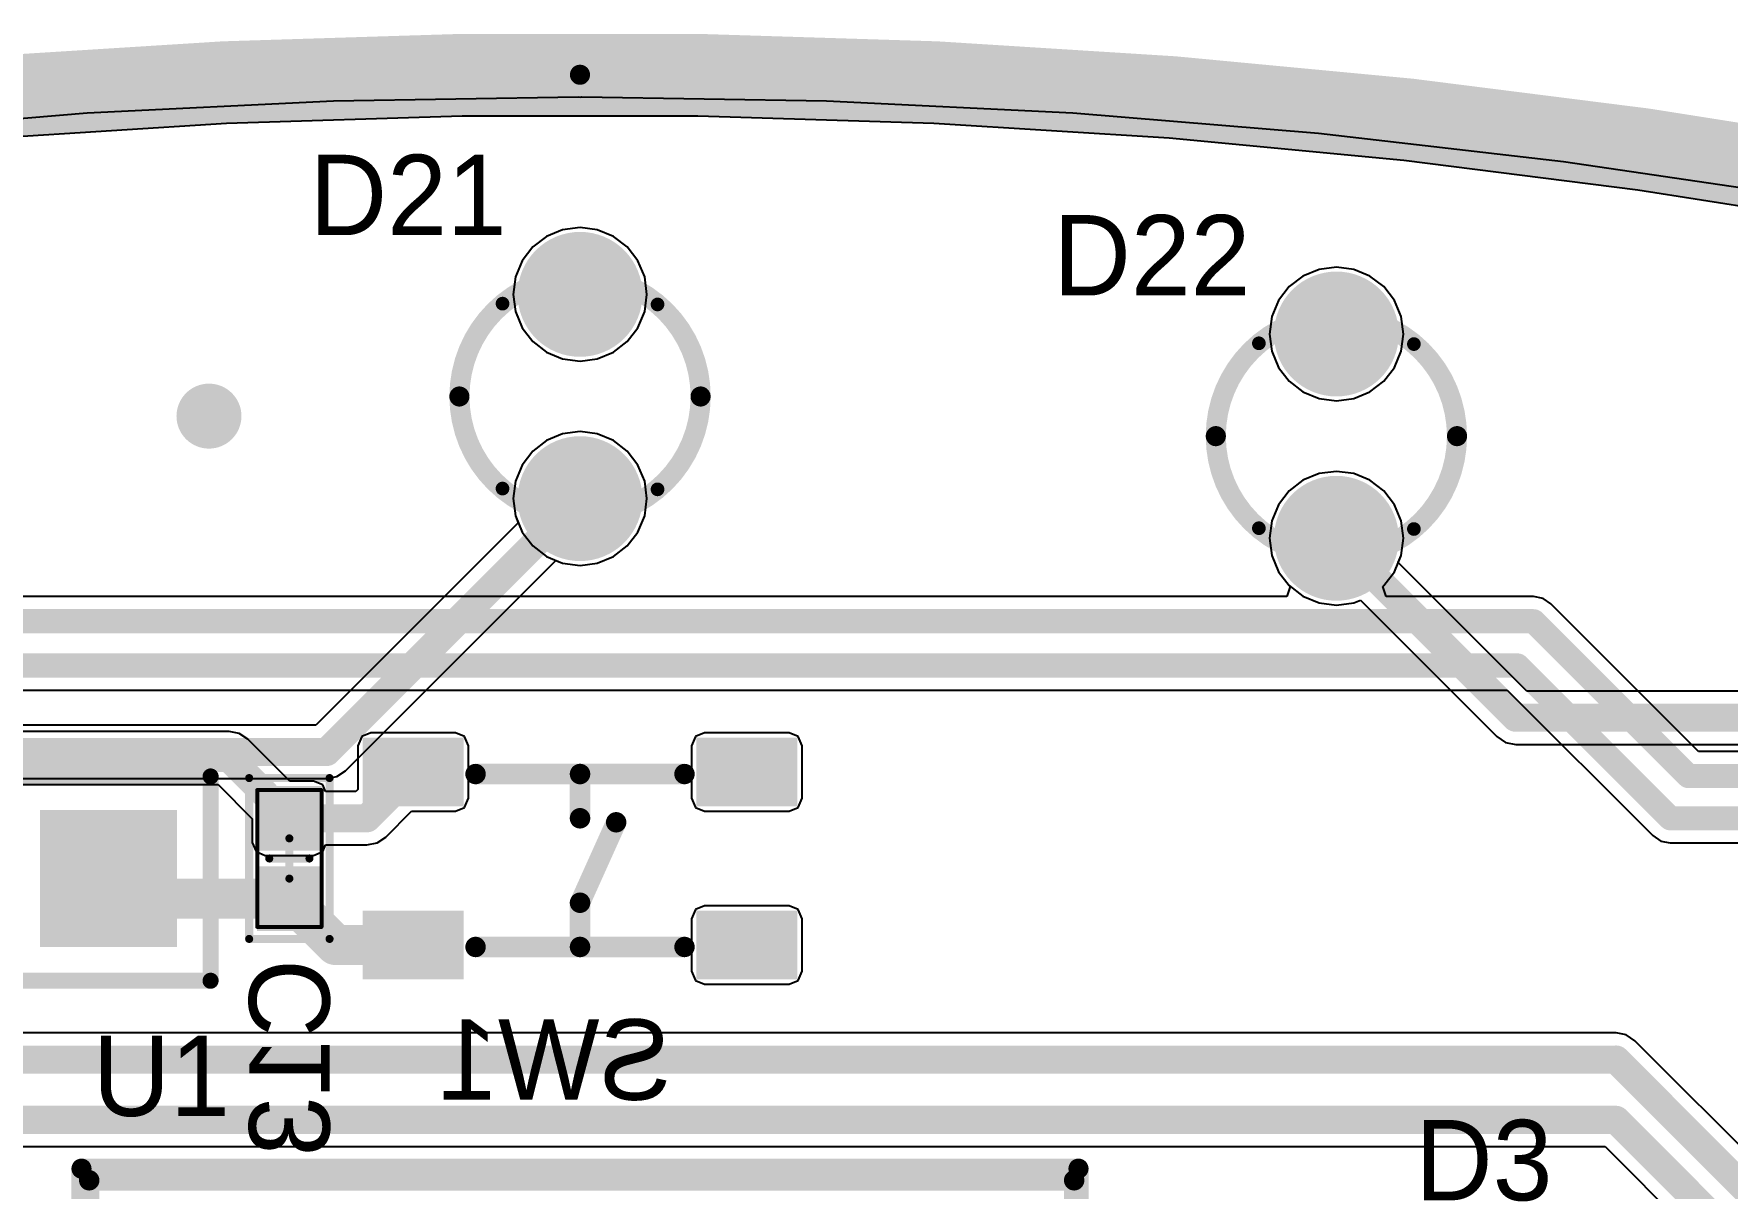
# Model space of a CAD drawing. Header units: millimetres. Extents: x 118 to 288, y 159 to 220.
# Drawn here: x 196.32 to 217.38, y 205.43 to 219.78 of the extents above; entities that cross this region are included whole.
import ezdxf

# ---------------------------------------------------------------- set-up
doc = ezdxf.new("R2010")
doc.units = ezdxf.units.MM
for name, color, linetype in [('BottomLayer', 5, 'Continuous'), ('BottomOverlay', 54, 'Continuous'), ('BottomPaste', 16, 'Continuous'), ('BottomSolder', 6, 'Continuous'), ('InternalPlane1', 76, 'Continuous'), ('InternalPlane2', 16, 'Continuous'), ('KeepOutLayer', 6, 'Continuous'), ('Mechanical1', 6, 'Continuous'), ('Mechanical13', 56, 'Continuous'), ('Mechanical15', 56, 'Continuous'), ('MultiLayer', 9, 'Continuous'), ('PadHoleLayer', 156, 'Continuous'), ('TopLayer', 1, 'Continuous'), ('TopOverlay', 2, 'Continuous'), ('TopSolder', 216, 'Continuous'), ('ViaHoleLayer', 16, 'Continuous')]:
    doc.layers.add(name, color=color, linetype=linetype)

# ---------------------------------------------------------------- blocks, each defined once
blk = doc.blocks.new('0402__B_27')
at = {"layer": 'BottomLayer'}
for points in [[(0.3, 0.8), (-0.3, 0.8), (0.3, 0.2), (-0.3, 0.2)], [(0.3, -0.2), (-0.3, -0.2), (0.3, -0.8), (-0.3, -0.8)]]:
    blk.add_solid(points, dxfattribs=at)
at = {"layer": 'BottomOverlay', "const_width": 0.1}
for points in [[(-0.5, -1), (-0.5, 1)], [(-0.5, 1), (0.5, 1)], [(0.5, -1), (0.5, 1)], [(-0.5, -1), (0.5, -1)]]:
    blk.add_lwpolyline(points, dxfattribs=at)
at = {"layer": 'BottomOverlay', "const_width": 0.05}
for points in [[(-0.525, 1, 1), (-0.475, 1, 1)], [(-0.525, 1, 1), (-0.475, 1, 1)], [(0.475, 1, 1), (0.525, 1, 1)], [(0.475, 1, 1), (0.525, 1, 1)], [(-0.525, -1, 1), (-0.475, -1, 1)], [(-0.525, -1, 1), (-0.475, -1, 1)], [(0.475, -1, 1), (0.525, -1, 1)], [(0.475, -1, 1), (0.525, -1, 1)]]:
    blk.add_lwpolyline(points, format="xyb", close=True, dxfattribs=at)
at = {"layer": 'BottomPaste'}
for points in [[(0.3, 0.8), (-0.3, 0.8), (0.3, 0.2), (-0.3, 0.2)], [(0.3, -0.2), (-0.3, -0.2), (0.3, -0.8), (-0.3, -0.8)]]:
    blk.add_solid(points, dxfattribs=at)
at = {"layer": 'BottomSolder'}
for points in [[(0.402, 0.902), (-0.402, 0.902), (0.402, 0.098), (-0.402, 0.098)], [(0.402, -0.098), (-0.402, -0.098), (0.402, -0.902), (-0.402, -0.902)]]:
    blk.add_solid(points, dxfattribs=at)
at = {"layer": 'Mechanical15'}
for points, const_width in [([(-0.4, 0.85), (0.4, 0.85)], 0.05), ([(-0.4, -0.85), (-0.4, 0.85)], 0.05), ([(0.4, -0.85), (0.4, 0.85)], 0.05), ([(0, -0.25), (0, 0.25)], 0.1), ([(-0.25, 0), (0.25, 0)], 0.1), ([(-0.4, -0.85), (0.4, -0.85)], 0.05)]:
    blk.add_lwpolyline(points, dxfattribs=dict(at, const_width=const_width))
for points, const_width in [([(-0.412, 0.85, 1), (-0.387, 0.85, 1)], 0.025), ([(-0.412, 0.85, 1), (-0.387, 0.85, 1)], 0.025), ([(0.387, 0.85, 1), (0.412, 0.85, 1)], 0.025), ([(0.387, 0.85, 1), (0.412, 0.85, 1)], 0.025), ([(-0.025, 0.25, 1), (0.025, 0.25, 1)], 0.05), ([(-0.275, 0, 1), (-0.225, 0, 1)], 0.05), ([(0.225, 0, 1), (0.275, 0, 1)], 0.05), ([(-0.025, -0.25, 1), (0.025, -0.25, 1)], 0.05), ([(-0.412, -0.85, 1), (-0.387, -0.85, 1)], 0.025), ([(-0.412, -0.85, 1), (-0.387, -0.85, 1)], 0.025), ([(0.387, -0.85, 1), (0.412, -0.85, 1)], 0.025), ([(0.387, -0.85, 1), (0.412, -0.85, 1)], 0.025)]:
    blk.add_lwpolyline(points, format="xyb", close=True, dxfattribs=dict(at, const_width=const_width))
blk = doc.blocks.new('LED3MM_GREEN_55')
at = {"layer": 'BottomLayer', "const_width": 0.675}
for points in [[(-1.607, 0, 1), (-0.933, 0, 1)], [(0.933, 0, 1), (1.607, 0, 1)]]:
    blk.add_lwpolyline(points, format="xyb", close=True, dxfattribs=at)
at = {"layer": 'BottomSolder', "const_width": 0.777}
for points in [[(-1.658, 0, 1), (-0.882, 0, 1)], [(0.882, 0, 1), (1.658, 0, 1)]]:
    blk.add_lwpolyline(points, format="xyb", close=True, dxfattribs=at)
at = {"layer": 'InternalPlane1', "const_width": 0.754}
for points in [[(-1.647, 0, 1), (-0.893, 0, 1)], [(0.893, 0, 1), (1.647, 0, 1)]]:
    blk.add_lwpolyline(points, format="xyb", close=True, dxfattribs=at)
at = {"layer": 'InternalPlane2', "const_width": 0.754}
blk.add_lwpolyline([(0.893, 0, 1), (1.647, 0, 1)], format="xyb", close=True, dxfattribs=at)
at = {"layer": 'MultiLayer', "const_width": 0.675}
for points in [[(-1.607, 0, 1), (-0.933, 0, 1)], [(0.933, 0, 1), (1.607, 0, 1)]]:
    blk.add_lwpolyline(points, format="xyb", close=True, dxfattribs=at)
at = {"layer": 'PadHoleLayer', "const_width": 0.5}
for points in [[(-1.52, 0, 1), (-1.02, 0, 1)], [(1.02, 0, 1), (1.52, 0, 1)]]:
    blk.add_lwpolyline(points, format="xyb", close=True, dxfattribs=at)
at = {"layer": 'TopLayer', "const_width": 0.675}
for points in [[(-1.607, 0, 1), (-0.933, 0, 1)], [(0.933, 0, 1), (1.607, 0, 1)]]:
    blk.add_lwpolyline(points, format="xyb", close=True, dxfattribs=at)
at = {"layer": 'TopOverlay', "const_width": 0.17}
for points in [[(-1.144, 0.964, -0.466308), (1.154, 0.964)], [(1.144, -0.964, -0.466308), (-1.154, -0.964)]]:
    blk.add_lwpolyline(points, format="xyb", dxfattribs=at)
at = {"layer": 'TopOverlay', "const_width": 0.085}
for points in [[(-1.187, 0.964, 1), (-1.102, 0.964, 1)], [(1.112, 0.964, 1), (1.197, 0.964, 1)], [(-1.197, -0.964, 1), (-1.112, -0.964, 1)], [(1.102, -0.964, 1), (1.187, -0.964, 1)]]:
    blk.add_lwpolyline(points, format="xyb", close=True, dxfattribs=at)
at = {"layer": 'TopSolder', "const_width": 0.777}
for points in [[(-1.658, 0, 1), (-0.882, 0, 1)], [(0.882, 0, 1), (1.658, 0, 1)]]:
    blk.add_lwpolyline(points, format="xyb", close=True, dxfattribs=at)
blk = doc.blocks.new('LED3MM_GREEN_56')
at = {"layer": 'BottomLayer', "const_width": 0.675}
for points in [[(-1.607, 0, 1), (-0.933, 0, 1)], [(0.933, 0, 1), (1.607, 0, 1)]]:
    blk.add_lwpolyline(points, format="xyb", close=True, dxfattribs=at)
at = {"layer": 'BottomSolder', "const_width": 0.777}
for points in [[(-1.658, 0, 1), (-0.882, 0, 1)], [(0.882, 0, 1), (1.658, 0, 1)]]:
    blk.add_lwpolyline(points, format="xyb", close=True, dxfattribs=at)
at = {"layer": 'InternalPlane1', "const_width": 0.754}
for points in [[(-1.647, 0, 1), (-0.893, 0, 1)], [(0.893, 0, 1), (1.647, 0, 1)]]:
    blk.add_lwpolyline(points, format="xyb", close=True, dxfattribs=at)
at = {"layer": 'InternalPlane2', "const_width": 0.754}
blk.add_lwpolyline([(0.893, 0, 1), (1.647, 0, 1)], format="xyb", close=True, dxfattribs=at)
at = {"layer": 'MultiLayer', "const_width": 0.675}
for points in [[(-1.607, 0, 1), (-0.933, 0, 1)], [(0.933, 0, 1), (1.607, 0, 1)]]:
    blk.add_lwpolyline(points, format="xyb", close=True, dxfattribs=at)
at = {"layer": 'PadHoleLayer', "const_width": 0.5}
for points in [[(-1.52, 0, 1), (-1.02, 0, 1)], [(1.02, 0, 1), (1.52, 0, 1)]]:
    blk.add_lwpolyline(points, format="xyb", close=True, dxfattribs=at)
at = {"layer": 'TopLayer', "const_width": 0.675}
for points in [[(-1.607, 0, 1), (-0.933, 0, 1)], [(0.933, 0, 1), (1.607, 0, 1)]]:
    blk.add_lwpolyline(points, format="xyb", close=True, dxfattribs=at)
at = {"layer": 'TopOverlay', "const_width": 0.17}
for points in [[(-1.144, 0.964, -0.466308), (1.154, 0.964)], [(1.144, -0.964, -0.466308), (-1.154, -0.964)]]:
    blk.add_lwpolyline(points, format="xyb", dxfattribs=at)
at = {"layer": 'TopOverlay', "const_width": 0.085}
for points in [[(-1.187, 0.964, 1), (-1.102, 0.964, 1)], [(1.112, 0.964, 1), (1.197, 0.964, 1)], [(-1.197, -0.964, 1), (-1.112, -0.964, 1)], [(1.102, -0.964, 1), (1.187, -0.964, 1)]]:
    blk.add_lwpolyline(points, format="xyb", close=True, dxfattribs=at)
at = {"layer": 'TopSolder', "const_width": 0.777}
for points in [[(-1.658, 0, 1), (-0.882, 0, 1)], [(0.882, 0, 1), (1.658, 0, 1)]]:
    blk.add_lwpolyline(points, format="xyb", close=True, dxfattribs=at)
blk = doc.blocks.new('HDR1X5_B_74')
at = {"layer": 'BottomLayer', "const_width": 0.75}
for points in [[(2.165, 0, 1), (2.915, 0, 1)], [(4.705, 0, 1), (5.455, 0, 1)], [(7.245, 0, 1), (7.995, 0, 1)], [(9.785, 0, 1), (10.535, 0, 1)]]:
    blk.add_lwpolyline(points, format="xyb", close=True, dxfattribs=at)
at = {"layer": 'BottomLayer'}
blk.add_solid([(-0.75, -0.75), (0.75, -0.75), (-0.75, 0.75), (0.75, 0.75)], dxfattribs=at)
at = {"layer": 'BottomOverlay', "const_width": 0.2}
for points in [[(-1.27, 1.27), (-1.27, -1.27)], [(11.43, 1.27), (-1.27, 1.27)], [(11.43, 1.27), (11.43, -1.27)], [(11.43, -1.27), (-1.27, -1.27)]]:
    blk.add_lwpolyline(points, dxfattribs=at)
at = {"layer": 'BottomOverlay', "const_width": 0.1}
for points in [[(-1.32, 1.27, 1), (-1.22, 1.27, 1)], [(-1.32, 1.27, 1), (-1.22, 1.27, 1)], [(11.38, 1.27, 1), (11.48, 1.27, 1)], [(11.38, 1.27, 1), (11.48, 1.27, 1)], [(-1.32, -1.27, 1), (-1.22, -1.27, 1)], [(-1.32, -1.27, 1), (-1.22, -1.27, 1)], [(11.38, -1.27, 1), (11.48, -1.27, 1)], [(11.38, -1.27, 1), (11.48, -1.27, 1)]]:
    blk.add_lwpolyline(points, format="xyb", close=True, dxfattribs=at)
at = {"layer": 'BottomSolder', "const_width": 0.852}
for points in [[(2.114, 0, 1), (2.966, 0, 1)], [(4.654, 0, 1), (5.506, 0, 1)], [(7.194, 0, 1), (8.046, 0, 1)], [(9.734, 0, 1), (10.586, 0, 1)]]:
    blk.add_lwpolyline(points, format="xyb", close=True, dxfattribs=at)
at = {"layer": 'BottomSolder'}
blk.add_solid([(-0.852, -0.852), (0.852, -0.852), (-0.852, 0.852), (0.852, 0.852)], dxfattribs=at)
at = {"layer": 'InternalPlane1', "const_width": 0.704}
for points in [[(2.188, 0, 1), (2.892, 0, 1)], [(4.728, 0, 1), (5.432, 0, 1)], [(7.268, 0, 1), (7.972, 0, 1)], [(9.808, 0, 1), (10.512, 0, 1)]]:
    blk.add_lwpolyline(points, format="xyb", close=True, dxfattribs=at)
at = {"layer": 'InternalPlane2', "const_width": 0.704}
for points in [[(-0.352, 0, 1), (0.352, 0, 1)], [(4.728, 0, 1), (5.432, 0, 1)], [(7.268, 0, 1), (7.972, 0, 1)], [(9.808, 0, 1), (10.512, 0, 1)]]:
    blk.add_lwpolyline(points, format="xyb", close=True, dxfattribs=at)
at = {"layer": 'MultiLayer', "const_width": 0.75}
for points in [[(2.165, 0, 1), (2.915, 0, 1)], [(4.705, 0, 1), (5.455, 0, 1)], [(7.245, 0, 1), (7.995, 0, 1)], [(9.785, 0, 1), (10.535, 0, 1)]]:
    blk.add_lwpolyline(points, format="xyb", close=True, dxfattribs=at)
at = {"layer": 'MultiLayer'}
blk.add_solid([(-0.75, -0.75), (0.75, -0.75), (-0.75, 0.75), (0.75, 0.75)], dxfattribs=at)
at = {"layer": 'PadHoleLayer', "const_width": 0.45}
for points in [[(-0.225, 0, 1), (0.225, 0, 1)], [(2.315, 0, 1), (2.765, 0, 1)], [(4.855, 0, 1), (5.305, 0, 1)], [(7.395, 0, 1), (7.845, 0, 1)], [(9.935, 0, 1), (10.385, 0, 1)]]:
    blk.add_lwpolyline(points, format="xyb", close=True, dxfattribs=at)
at = {"layer": 'TopLayer', "const_width": 0.75}
for points in [[(2.165, 0, 1), (2.915, 0, 1)], [(4.705, 0, 1), (5.455, 0, 1)], [(7.245, 0, 1), (7.995, 0, 1)], [(9.785, 0, 1), (10.535, 0, 1)]]:
    blk.add_lwpolyline(points, format="xyb", close=True, dxfattribs=at)
at = {"layer": 'TopLayer'}
blk.add_solid([(-0.75, -0.75), (0.75, -0.75), (-0.75, 0.75), (0.75, 0.75)], dxfattribs=at)
at = {"layer": 'TopSolder', "const_width": 0.852}
for points in [[(2.114, 0, 1), (2.966, 0, 1)], [(4.654, 0, 1), (5.506, 0, 1)], [(7.194, 0, 1), (8.046, 0, 1)], [(9.734, 0, 1), (10.586, 0, 1)]]:
    blk.add_lwpolyline(points, format="xyb", close=True, dxfattribs=at)
at = {"layer": 'TopSolder'}
blk.add_solid([(-0.852, -0.852), (0.852, -0.852), (-0.852, 0.852), (0.852, 0.852)], dxfattribs=at)
blk = doc.blocks.new('____________PTS810_B_96')
at = {"layer": 'BottomLayer'}
for points in [[(-2.6, 0.75), (-1.55, 0.75), (-2.6, 1.4), (-1.55, 1.4)], [(1.55, 0.75), (2.6, 0.75), (1.55, 1.4), (2.6, 1.4)], [(-2.6, -1.4), (-1.55, -1.4), (-2.6, -0.75), (-1.55, -0.75)], [(1.55, -1.4), (2.6, -1.4), (1.55, -0.75), (2.6, -0.75)]]:
    blk.add_solid(points, dxfattribs=at)
at = {"layer": 'BottomOverlay', "const_width": 0.254}
for points in [[(1.3, 1.1), (-1.3, 1.1)], [(0, 1.1), (0, 0.55)], [(0, 0.55), (-0.45, -0.45)], [(0, -0.5), (0, -1.05)], [(1.3, -1.05), (-1.3, -1.05)]]:
    blk.add_lwpolyline(points, dxfattribs=at)
at = {"layer": 'BottomOverlay', "const_width": 0.127}
for points in [[(-1.363, 1.1, 1), (-1.236, 1.1, 1)], [(-0.064, 1.1, 1), (0.064, 1.1, 1)], [(1.236, 1.1, 1), (1.363, 1.1, 1)], [(-0.064, 0.55, 1), (0.064, 0.55, 1)], [(-0.064, 0.55, 1), (0.064, 0.55, 1)], [(-0.513, -0.45, 1), (-0.386, -0.45, 1)], [(-0.064, -0.5, 1), (0.064, -0.5, 1)], [(-1.363, -1.05, 1), (-1.236, -1.05, 1)], [(-0.064, -1.05, 1), (0.064, -1.05, 1)], [(1.236, -1.05, 1), (1.363, -1.05, 1)]]:
    blk.add_lwpolyline(points, format="xyb", close=True, dxfattribs=at)
at = {"layer": 'BottomPaste'}
for points in [[(-2.6, 0.75), (-1.55, 0.75), (-2.6, 1.4), (-1.55, 1.4)], [(1.55, 0.75), (2.6, 0.75), (1.55, 1.4), (2.6, 1.4)], [(-2.6, -1.4), (-1.55, -1.4), (-2.6, -0.75), (-1.55, -0.75)], [(1.55, -1.4), (2.6, -1.4), (1.55, -0.75), (2.6, -0.75)]]:
    blk.add_solid(points, dxfattribs=at)
at = {"layer": 'BottomSolder'}
for points in [[(-2.702, 0.648), (-1.448, 0.648), (-2.702, 1.502), (-1.448, 1.502)], [(1.448, 0.648), (2.702, 0.648), (1.448, 1.502), (2.702, 1.502)], [(-2.702, -1.502), (-1.448, -1.502), (-2.702, -0.648), (-1.448, -0.648)], [(1.448, -1.502), (2.702, -1.502), (1.448, -0.648), (2.702, -0.648)]]:
    blk.add_solid(points, dxfattribs=at)
blk = doc.blocks.new('TDSR1350_97')
at = {"layer": 'TopOverlay', "const_width": 0.254}
for points in [[(-6.105, -8.745), (-6.105, 8.755)], [(-6.105, 8.755), (6.145, 8.755)], [(6.145, -8.745), (6.145, 8.755)]]:
    blk.add_lwpolyline(points, dxfattribs=at)
at = {"layer": 'TopOverlay', "const_width": 0.127}
for points in [[(-6.168, 8.755, 1), (-6.041, 8.755, 1)], [(-6.168, 8.755, 1), (-6.041, 8.755, 1)], [(6.082, 8.755, 1), (6.209, 8.755, 1)], [(6.082, 8.755, 1), (6.209, 8.755, 1)]]:
    blk.add_lwpolyline(points, format="xyb", close=True, dxfattribs=at)

msp = doc.modelspace()

# ---------------------------------------------------------------- linework, layer by layer
at = {"layer": 'BottomLayer'}
for p, q in [((196.985, 218.794), (200.048, 218.944)), ((200.048, 218.944), (203.091, 218.994)), ((203.091, 218.994), (203.115, 218.989)), ((203.115, 218.989), (203.139, 218.994)), ((203.139, 218.994), (206.181, 218.944)), ((206.181, 218.944), (209.245, 218.794)), ((193.928, 218.543), (196.985, 218.794)), ((209.245, 218.794), (212.301, 218.543)), ((212.301, 218.543), (215.348, 218.192)), ((215.348, 218.192), (218.382, 217.742)), ((202.899, 217.343), (202.699, 217.26)), ((203.115, 217.372), (202.899, 217.343)), ((203.33, 217.343), (203.115, 217.372)), ((203.531, 217.26), (203.33, 217.343)), ((202.526, 217.128), (202.394, 216.955)), ((202.699, 217.26), (202.526, 217.128)), ((203.703, 217.128), (203.531, 217.26)), ((203.835, 216.955), (203.703, 217.128)), ((202.394, 216.955), (202.311, 216.755)), ((203.919, 216.755), (203.835, 216.955)), ((202.311, 216.755), (202.283, 216.539)), ((203.947, 216.539), (203.919, 216.755)), ((212.106, 216.767), (211.934, 216.635)), ((212.307, 216.85), (212.106, 216.767)), ((212.522, 216.878), (212.307, 216.85)), ((212.738, 216.85), (212.522, 216.878)), ((212.938, 216.767), (212.738, 216.85)), ((213.111, 216.635), (212.938, 216.767)), ((202.283, 216.539), (202.311, 216.324)), ((203.919, 216.324), (203.947, 216.539)), ((211.934, 216.635), (211.802, 216.462)), ((213.243, 216.462), (213.111, 216.635)), ((202.311, 216.324), (202.394, 216.123)), ((203.835, 216.123), (203.919, 216.324)), ((211.802, 216.462), (211.719, 216.262)), ((213.326, 216.262), (213.243, 216.462)), ((202.394, 216.123), (202.526, 215.951)), ((203.703, 215.951), (203.835, 216.123)), ((211.719, 216.262), (211.69, 216.046)), ((213.355, 216.046), (213.326, 216.262)), ((202.526, 215.951), (202.699, 215.819)), ((203.531, 215.819), (203.703, 215.951)), ((211.69, 216.046), (211.719, 215.831)), ((213.326, 215.831), (213.355, 216.046)), ((202.699, 215.819), (202.899, 215.736)), ((202.899, 215.736), (203.115, 215.707)), ((203.115, 215.707), (203.33, 215.736)), ((203.33, 215.736), (203.531, 215.819)), ((211.719, 215.831), (211.802, 215.63)), ((213.243, 215.63), (213.326, 215.831)), ((211.802, 215.63), (211.934, 215.458)), ((211.934, 215.458), (212.106, 215.326)), ((212.938, 215.326), (213.111, 215.458)), ((213.111, 215.458), (213.243, 215.63)), ((212.106, 215.326), (212.307, 215.243)), ((212.307, 215.243), (212.522, 215.214)), ((212.522, 215.214), (212.738, 215.243)), ((212.738, 215.243), (212.938, 215.326)), ((203.115, 214.832), (202.899, 214.803)), ((203.33, 214.803), (203.115, 214.832)), ((202.699, 214.72), (202.526, 214.588)), ((202.899, 214.803), (202.699, 214.72)), ((203.531, 214.72), (203.33, 214.803)), ((203.703, 214.588), (203.531, 214.72)), ((202.394, 214.415), (202.311, 214.215)), ((202.526, 214.588), (202.394, 214.415)), ((203.835, 214.415), (203.703, 214.588)), ((203.919, 214.215), (203.835, 214.415)), ((202.311, 214.215), (202.283, 213.999)), ((203.947, 213.999), (203.919, 214.215)), ((212.106, 214.227), (211.934, 214.095)), ((212.307, 214.31), (212.106, 214.227)), ((212.522, 214.338), (212.307, 214.31)), ((212.738, 214.31), (212.522, 214.338)), ((212.938, 214.227), (212.738, 214.31)), ((213.111, 214.095), (212.938, 214.227)), ((202.283, 213.999), (202.311, 213.784)), ((203.919, 213.784), (203.947, 213.999)), ((211.934, 214.095), (211.802, 213.922)), ((213.243, 213.922), (213.111, 214.095)), ((202.311, 213.784), (202.394, 213.583)), ((203.835, 213.583), (203.919, 213.784)), ((211.802, 213.922), (211.719, 213.722)), ((213.326, 213.722), (213.243, 213.922)), ((202.394, 213.583), (202.526, 213.411)), ((203.703, 213.411), (203.835, 213.583)), ((211.719, 213.722), (211.69, 213.506)), ((213.355, 213.506), (213.326, 213.722)), ((202.526, 213.411), (202.699, 213.279)), ((203.531, 213.279), (203.703, 213.411)), ((211.69, 213.506), (211.719, 213.291)), ((213.326, 213.291), (213.355, 213.506)), ((202.699, 213.279), (202.899, 213.196)), ((202.899, 213.196), (203.115, 213.167)), ((203.115, 213.167), (203.33, 213.196)), ((203.33, 213.196), (203.531, 213.279)), ((211.719, 213.291), (211.802, 213.09)), ((213.243, 213.09), (213.326, 213.291)), ((211.802, 213.09), (211.934, 212.918)), ((211.934, 212.918), (211.947, 212.908)), ((213.098, 212.908), (213.111, 212.918)), ((213.111, 212.918), (213.243, 213.09)), ((211.904, 212.781), (194.326, 212.781)), ((211.947, 212.908), (211.904, 212.781)), ((213.141, 212.781), (213.098, 212.908)), ((214.975, 212.781), (213.141, 212.781)), ((215.092, 212.758), (214.975, 212.781)), ((214.975, 212.781), (214.975, 212.781)), ((215.191, 212.691), (215.092, 212.758)), ((217.027, 210.856), (215.191, 212.691)), ((187.3, 211.619), (214.648, 211.619)), ((214.648, 211.619), (216.459, 209.809)), ((198.75, 211.106), (193.67, 211.106)), ((198.856, 211.085), (198.75, 211.106)), ((198.877, 211.081), (198.856, 211.085)), ((198.984, 211.009), (198.877, 211.081)), ((200.4, 211.04), (200.353, 210.925)), ((200.515, 211.087), (200.4, 211.04)), ((201.565, 211.087), (200.515, 211.087)), ((201.68, 211.04), (201.565, 211.087)), ((201.727, 210.925), (201.68, 211.04)), ((204.55, 211.04), (204.503, 210.925)), ((204.665, 211.087), (204.55, 211.04)), ((205.715, 211.087), (204.665, 211.087)), ((205.83, 211.04), (205.715, 211.087)), ((205.877, 210.925), (205.83, 211.04)), ((199.506, 210.487), (198.984, 211.009)), ((200.353, 210.925), (200.353, 210.381)), ((201.727, 210.275), (201.727, 210.925)), ((204.503, 210.925), (204.503, 210.275)), ((205.877, 210.275), (205.877, 210.925)), ((224.8, 210.856), (217.027, 210.856)), ((193.807, 210.444), (198.613, 210.444)), ((198.613, 210.444), (199.038, 210.019)), ((199.8, 210.487), (199.506, 210.487)), ((199.915, 210.44), (199.8, 210.487)), ((199.949, 210.356), (199.915, 210.44)), ((200.328, 210.356), (199.949, 210.356)), ((200.353, 210.381), (200.328, 210.356)), ((201.68, 210.16), (201.727, 210.275)), ((204.503, 210.275), (204.55, 210.16)), ((205.83, 210.16), (205.877, 210.275)), ((199.038, 210.019), (199.038, 209.725)), ((200.699, 209.791), (201.021, 210.113)), ((201.021, 210.113), (201.565, 210.113)), ((201.565, 210.113), (201.68, 210.16)), ((204.55, 210.16), (204.665, 210.113)), ((204.665, 210.113), (205.715, 210.113)), ((205.715, 210.113), (205.83, 210.16)), ((200.592, 209.719), (200.699, 209.791)), ((216.459, 209.809), (216.459, 209.809)), ((216.459, 209.809), (216.558, 209.742)), ((199.038, 209.725), (199.085, 209.61)), ((199.085, 209.61), (199.2, 209.563)), ((199.2, 209.563), (199.8, 209.563)), ((199.8, 209.563), (199.915, 209.61)), ((199.915, 209.61), (199.949, 209.694)), ((199.949, 209.694), (200.465, 209.694)), ((200.465, 209.694), (200.592, 209.719)), ((216.558, 209.742), (216.675, 209.719)), ((216.675, 209.719), (216.675, 209.719)), ((216.675, 209.719), (224.423, 209.719)), ((204.665, 208.937), (204.55, 208.89)), ((205.715, 208.937), (204.665, 208.937)), ((205.83, 208.89), (205.715, 208.937)), ((204.55, 208.89), (204.503, 208.775)), ((204.503, 208.775), (204.503, 208.125)), ((205.877, 208.775), (205.83, 208.89)), ((205.877, 208.125), (205.877, 208.775)), ((204.503, 208.125), (204.55, 208.01)), ((205.83, 208.01), (205.877, 208.125)), ((204.55, 208.01), (204.665, 207.963)), ((204.665, 207.963), (205.715, 207.963)), ((205.715, 207.963), (205.83, 208.01)), ((216, 207.356), (188.75, 207.356)), ((216.127, 207.331), (216, 207.356)), ((216.234, 207.259), (216.127, 207.331)), ((219.137, 204.356), (216.234, 207.259)), ((189.137, 205.944), (215.863, 205.944)), ((215.863, 205.944), (218.516, 203.291))]:
    msp.add_line(p, q, dxfattribs=at)
for points, const_width in [([(198.325, 215.025, 1), (198.675, 215.025, 1)], 0.35), ([(214.9, 212.475, 1), (215.05, 212.475, 1)], 0.15), ([(214.9, 212.475, 1), (215.05, 212.475, 1)], 0.15), ([(214.7, 211.925, 1), (214.85, 211.925, 1)], 0.15), ([(214.7, 211.925, 1), (214.85, 211.925, 1)], 0.15), ([(198.662, 210.775, 1), (198.837, 210.775, 1)], 0.175), ([(198.662, 210.775, 1), (198.837, 210.775, 1)], 0.175), ([(200.952, 210.6, 1), (201.127, 210.6, 1)], 0.175), ([(216.825, 210.55, 1), (216.975, 210.55, 1)], 0.15), ([(216.825, 210.55, 1), (216.975, 210.55, 1)], 0.15), ([(199.412, 210.025, 1), (199.588, 210.025, 1)], 0.175), ([(199.412, 210.025, 1), (199.588, 210.025, 1)], 0.175), ([(200.377, 210.025, 1), (200.552, 210.025, 1)], 0.175), ([(200.377, 210.025, 1), (200.552, 210.025, 1)], 0.175), ([(216.6, 210.025, 1), (216.75, 210.025, 1)], 0.15), ([(216.6, 210.025, 1), (216.75, 210.025, 1)], 0.15), ([(197.125, 209.275, 1), (197.375, 209.275, 1)], 0.25), ([(197.375, 209.025, 1), (197.625, 209.025, 1)], 0.25), ([(197.375, 209.025, 1), (197.625, 209.025, 1)], 0.25), ([(199.375, 209.025, 1), (199.625, 209.025, 1)], 0.25), ([(199.375, 209.025, 1), (199.625, 209.025, 1)], 0.25), ([(199.95, 208.45, 1), (200.2, 208.45, 1)], 0.25), ([(199.95, 208.45, 1), (200.2, 208.45, 1)], 0.25), ([(200.915, 208.45, 1), (201.165, 208.45, 1)], 0.25), ([(215.912, 207.025, 1), (216.088, 207.025, 1)], 0.175), ([(215.912, 207.025, 1), (216.088, 207.025, 1)], 0.175), ([(215.912, 206.275, 1), (216.088, 206.275, 1)], 0.175), ([(215.912, 206.275, 1), (216.088, 206.275, 1)], 0.175)]:
    msp.add_lwpolyline(points, format="xyb", close=True, dxfattribs=dict(at, const_width=const_width))
for points, const_width in [([(187.55, 212.475), (214.975, 212.475)], 0.3), ([(214.975, 212.475), (216.9, 210.55)], 0.3), ([(187.3, 211.925), (214.775, 211.925)], 0.3), ([(214.775, 211.925), (216.675, 210.025)], 0.3), ([(193.67, 210.775), (198.75, 210.775)], 0.35), ([(198.75, 210.775), (199.5, 210.025)], 0.35), ([(200.465, 210.025), (201.04, 210.6)], 0.35), ([(216.9, 210.55), (224.8, 210.55)], 0.3), ([(199.5, 210.025), (200.465, 210.025)], 0.35), ([(216.675, 210.025), (224.55, 210.025)], 0.3), ([(197.25, 209.275), (197.5, 209.025)], 0.5), ([(197.5, 209.025), (199.5, 209.025)], 0.5), ([(199.5, 209.025), (200.075, 208.45)], 0.5), ([(200.075, 208.45), (201.04, 208.45)], 0.5), ([(188.75, 207.025), (216, 207.025)], 0.35), ([(216, 207.025), (219, 204.025)], 0.35), ([(189, 206.275), (216, 206.275)], 0.35), ([(216, 206.275), (218.75, 203.525)], 0.35)]:
    msp.add_lwpolyline(points, dxfattribs=dict(at, const_width=const_width))
at = {"layer": 'InternalPlane1'}
for p, q in [((195.788, 218.483), (198.716, 218.667)), ((198.716, 218.667), (201.648, 218.759)), ((201.648, 218.759), (204.582, 218.759)), ((204.582, 218.759), (207.514, 218.667)), ((207.514, 218.667), (210.442, 218.483)), ((210.442, 218.483), (213.362, 218.207)), ((213.362, 218.207), (216.273, 217.84)), ((216.273, 217.84), (219.171, 217.382))]:
    msp.add_line(p, q, dxfattribs=at)
at = {"layer": 'InternalPlane1', "const_width": 1.016}
for points in [[(195.748, 218.992), (198.692, 219.177)], [(198.692, 219.177), (201.64, 219.269)], [(201.64, 219.269), (204.59, 219.269)], [(204.59, 219.269), (207.538, 219.177)], [(207.538, 219.177), (210.482, 218.992)], [(210.482, 218.992), (213.418, 218.715)], [(213.418, 218.715), (216.345, 218.345)], [(216.345, 218.345), (219.258, 217.885)]]:
    msp.add_lwpolyline(points, dxfattribs=at)
at = {"layer": 'InternalPlane1', "const_width": 0.508}
for points in [[(198.438, 219.177, 1), (198.946, 219.177, 1)], [(198.438, 219.177, 1), (198.946, 219.177, 1)], [(201.386, 219.269, 1), (201.894, 219.269, 1)], [(201.386, 219.269, 1), (201.894, 219.269, 1)], [(204.336, 219.269, 1), (204.844, 219.269, 1)], [(204.336, 219.269, 1), (204.844, 219.269, 1)], [(207.284, 219.177, 1), (207.792, 219.177, 1)], [(207.284, 219.177, 1), (207.792, 219.177, 1)], [(210.228, 218.992, 1), (210.736, 218.992, 1)], [(210.228, 218.992, 1), (210.736, 218.992, 1)], [(213.164, 218.715, 1), (213.672, 218.715, 1)], [(213.164, 218.715, 1), (213.672, 218.715, 1)], [(216.091, 218.345, 1), (216.599, 218.345, 1)], [(216.091, 218.345, 1), (216.599, 218.345, 1)]]:
    msp.add_lwpolyline(points, format="xyb", close=True, dxfattribs=at)
at = {"layer": 'InternalPlane2'}
for p, q in [((195.788, 218.483), (198.716, 218.667)), ((198.716, 218.667), (201.648, 218.759)), ((201.648, 218.759), (204.582, 218.759)), ((204.582, 218.759), (207.514, 218.667)), ((207.514, 218.667), (210.442, 218.483)), ((210.442, 218.483), (213.362, 218.207)), ((213.362, 218.207), (216.273, 217.84)), ((216.273, 217.84), (219.171, 217.382))]:
    msp.add_line(p, q, dxfattribs=at)
at = {"layer": 'InternalPlane2', "const_width": 1.016}
for points in [[(195.748, 218.992), (198.692, 219.177)], [(198.692, 219.177), (201.64, 219.269)], [(201.64, 219.269), (204.59, 219.269)], [(204.59, 219.269), (207.538, 219.177)], [(207.538, 219.177), (210.482, 218.992)], [(210.482, 218.992), (213.418, 218.715)], [(213.418, 218.715), (216.345, 218.345)], [(216.345, 218.345), (219.258, 217.885)]]:
    msp.add_lwpolyline(points, dxfattribs=at)
at = {"layer": 'InternalPlane2'}
for points, const_width in [([(198.438, 219.177, 1), (198.946, 219.177, 1)], 0.508), ([(198.438, 219.177, 1), (198.946, 219.177, 1)], 0.508), ([(201.386, 219.269, 1), (201.894, 219.269, 1)], 0.508), ([(201.386, 219.269, 1), (201.894, 219.269, 1)], 0.508), ([(204.336, 219.269, 1), (204.844, 219.269, 1)], 0.508), ([(204.336, 219.269, 1), (204.844, 219.269, 1)], 0.508), ([(207.284, 219.177, 1), (207.792, 219.177, 1)], 0.508), ([(207.284, 219.177, 1), (207.792, 219.177, 1)], 0.508), ([(210.228, 218.992, 1), (210.736, 218.992, 1)], 0.508), ([(210.228, 218.992, 1), (210.736, 218.992, 1)], 0.508), ([(213.164, 218.715, 1), (213.672, 218.715, 1)], 0.508), ([(213.164, 218.715, 1), (213.672, 218.715, 1)], 0.508), ([(216.091, 218.345, 1), (216.599, 218.345, 1)], 0.508), ([(216.091, 218.345, 1), (216.599, 218.345, 1)], 0.508), ([(198.298, 215.025, 1), (198.702, 215.025, 1)], 0.404)]:
    msp.add_lwpolyline(points, format="xyb", close=True, dxfattribs=dict(at, const_width=const_width))
at = {"layer": 'KeepOutLayer', "const_width": 0.25}
for points in [[(168.552, 212.685, -0.094409), (203.115, 219.269)], [(203.115, 219.269, -0.094409), (237.677, 212.685)]]:
    msp.add_lwpolyline(points, format="xyb", dxfattribs=at)
at = {"layer": 'KeepOutLayer', "const_width": 0.125}
msp.add_lwpolyline([(203.052, 219.269, 1), (203.177, 219.269, 1)], format="xyb", close=True, dxfattribs=at)
msp.add_lwpolyline([(203.052, 219.269, 1), (203.177, 219.269, 1)], format="xyb", close=True, dxfattribs=at)
at = {"layer": 'Mechanical1'}
for points, const_width in [([(204.615, 215.269, 1), (201.615, 215.269, 1)], 0.25), ([(214.022, 214.776, 1), (211.022, 214.776, 1)], 0.25), ([(201.552, 215.269, 1), (201.677, 215.269, 1)], 0.125), ([(204.552, 215.269, 1), (204.677, 215.269, 1)], 0.125), ([(210.96, 214.776, 1), (211.085, 214.776, 1)], 0.125), ([(213.96, 214.776, 1), (214.085, 214.776, 1)], 0.125), ([(196.852, 205.669, 1), (196.977, 205.669, 1)], 0.125), ([(196.852, 205.669, 1), (196.977, 205.669, 1)], 0.125), ([(209.252, 205.669, 1), (209.377, 205.669, 1)], 0.125), ([(209.252, 205.669, 1), (209.377, 205.669, 1)], 0.125)]:
    msp.add_lwpolyline(points, format="xyb", close=True, dxfattribs=dict(at, const_width=const_width))
at = {"layer": 'Mechanical1', "const_width": 0.25}
for points in [[(196.915, 205.669), (209.315, 205.669)], [(196.915, 187.869), (196.915, 205.669)], [(209.315, 187.869), (209.315, 205.669)]]:
    msp.add_lwpolyline(points, dxfattribs=at)
at = {"layer": 'Mechanical13', "const_width": 0.25}
for points in [[(168.552, 212.685, -0.094409), (203.115, 219.269)], [(203.115, 219.269, -0.094409), (237.677, 212.685)]]:
    msp.add_lwpolyline(points, format="xyb", dxfattribs=at)
at = {"layer": 'Mechanical13', "const_width": 0.125}
msp.add_lwpolyline([(203.052, 219.269, 1), (203.177, 219.269, 1)], format="xyb", close=True, dxfattribs=at)
msp.add_lwpolyline([(203.052, 219.269, 1), (203.177, 219.269, 1)], format="xyb", close=True, dxfattribs=at)
at = {"layer": 'MultiLayer', "const_width": 0.35}
msp.add_lwpolyline([(198.325, 215.025, 1), (198.675, 215.025, 1)], format="xyb", close=True, dxfattribs=at)
at = {"layer": 'TopLayer'}
for p, q in [((196.985, 218.794), (200.048, 218.944)), ((200.048, 218.944), (203.091, 218.994)), ((203.091, 218.994), (203.115, 218.989)), ((203.115, 218.989), (203.139, 218.994)), ((203.139, 218.994), (206.181, 218.944)), ((206.181, 218.944), (209.245, 218.794)), ((193.928, 218.543), (196.985, 218.794)), ((209.245, 218.794), (212.301, 218.543)), ((212.301, 218.543), (215.348, 218.192)), ((215.348, 218.192), (218.382, 217.742)), ((202.899, 217.343), (202.699, 217.26)), ((203.115, 217.372), (202.899, 217.343)), ((203.33, 217.343), (203.115, 217.372)), ((203.531, 217.26), (203.33, 217.343)), ((202.526, 217.128), (202.394, 216.955)), ((202.699, 217.26), (202.526, 217.128)), ((203.703, 217.128), (203.531, 217.26)), ((203.835, 216.955), (203.703, 217.128)), ((202.394, 216.955), (202.311, 216.755)), ((203.919, 216.755), (203.835, 216.955)), ((202.311, 216.755), (202.283, 216.539)), ((203.947, 216.539), (203.919, 216.755)), ((212.106, 216.767), (211.934, 216.635)), ((212.307, 216.85), (212.106, 216.767)), ((212.522, 216.878), (212.307, 216.85)), ((212.738, 216.85), (212.522, 216.878)), ((212.938, 216.767), (212.738, 216.85)), ((213.111, 216.635), (212.938, 216.767)), ((202.283, 216.539), (202.311, 216.324)), ((203.919, 216.324), (203.947, 216.539)), ((211.934, 216.635), (211.802, 216.462)), ((213.243, 216.462), (213.111, 216.635)), ((202.311, 216.324), (202.394, 216.123)), ((203.835, 216.123), (203.919, 216.324)), ((211.802, 216.462), (211.719, 216.262)), ((213.326, 216.262), (213.243, 216.462)), ((202.394, 216.123), (202.526, 215.951)), ((203.703, 215.951), (203.835, 216.123)), ((211.719, 216.262), (211.69, 216.046)), ((213.355, 216.046), (213.326, 216.262)), ((202.526, 215.951), (202.699, 215.819)), ((203.531, 215.819), (203.703, 215.951)), ((211.69, 216.046), (211.719, 215.831)), ((213.326, 215.831), (213.355, 216.046)), ((202.699, 215.819), (202.899, 215.736)), ((202.899, 215.736), (203.115, 215.707)), ((203.115, 215.707), (203.33, 215.736)), ((203.33, 215.736), (203.531, 215.819)), ((211.719, 215.831), (211.802, 215.63)), ((213.243, 215.63), (213.326, 215.831)), ((211.802, 215.63), (211.934, 215.458)), ((211.934, 215.458), (212.106, 215.326)), ((212.938, 215.326), (213.111, 215.458)), ((213.111, 215.458), (213.243, 215.63)), ((212.106, 215.326), (212.307, 215.243)), ((212.307, 215.243), (212.522, 215.214)), ((212.522, 215.214), (212.738, 215.243)), ((212.738, 215.243), (212.938, 215.326)), ((203.115, 214.832), (202.899, 214.803)), ((203.33, 214.803), (203.115, 214.832)), ((202.699, 214.72), (202.526, 214.588)), ((202.899, 214.803), (202.699, 214.72)), ((203.531, 214.72), (203.33, 214.803)), ((203.703, 214.588), (203.531, 214.72)), ((202.394, 214.415), (202.311, 214.215)), ((202.526, 214.588), (202.394, 214.415)), ((203.835, 214.415), (203.703, 214.588)), ((203.919, 214.215), (203.835, 214.415)), ((202.311, 214.215), (202.283, 213.999)), ((203.947, 213.999), (203.919, 214.215)), ((212.106, 214.227), (211.934, 214.095)), ((212.307, 214.31), (212.106, 214.227)), ((212.522, 214.338), (212.307, 214.31)), ((212.738, 214.31), (212.522, 214.338)), ((212.938, 214.227), (212.738, 214.31)), ((213.111, 214.095), (212.938, 214.227)), ((202.283, 213.999), (202.311, 213.784)), ((203.919, 213.784), (203.947, 213.999)), ((211.934, 214.095), (211.802, 213.922)), ((213.243, 213.922), (213.111, 214.095)), ((202.311, 213.784), (202.346, 213.699)), ((203.835, 213.583), (203.919, 213.784)), ((211.802, 213.922), (211.719, 213.722)), ((213.326, 213.722), (213.243, 213.922)), ((202.346, 213.699), (199.828, 211.181)), ((203.703, 213.411), (203.835, 213.583)), ((211.719, 213.722), (211.69, 213.506)), ((213.355, 213.506), (213.326, 213.722)), ((203.531, 213.279), (203.703, 213.411)), ((211.69, 213.506), (211.719, 213.291)), ((213.326, 213.291), (213.355, 213.506)), ((200.2, 210.616), (202.815, 213.231)), ((202.815, 213.231), (202.899, 213.196)), ((202.899, 213.196), (203.115, 213.167)), ((203.115, 213.167), (203.33, 213.196)), ((203.33, 213.196), (203.531, 213.279)), ((211.719, 213.291), (211.802, 213.09)), ((213.291, 213.206), (213.326, 213.291)), ((214.891, 211.606), (213.291, 213.206)), ((211.802, 213.09), (211.934, 212.918)), ((211.934, 212.918), (212.106, 212.786)), ((212.106, 212.786), (212.307, 212.703)), ((212.738, 212.703), (212.822, 212.738)), ((212.822, 212.738), (214.519, 211.041)), ((212.307, 212.703), (212.522, 212.674)), ((212.522, 212.674), (212.738, 212.703)), ((220.405, 211.606), (214.891, 211.606)), ((199.828, 211.181), (192.017, 211.181)), ((214.519, 211.041), (214.627, 210.969)), ((214.627, 210.969), (214.754, 210.944)), ((214.754, 210.944), (225.869, 210.944)), ((200.092, 210.544), (200.2, 210.616)), ((191.561, 210.519), (199.965, 210.519)), ((199.965, 210.519), (200.092, 210.544))]:
    msp.add_line(p, q, dxfattribs=at)
for points, const_width in [([(198.325, 215.025, 1), (198.675, 215.025, 1)], 0.35), ([(203.027, 213.999, 1), (203.202, 213.999, 1)], 0.175), ([(212.435, 213.506, 1), (212.61, 213.506, 1)], 0.175), ([(214.666, 211.275, 1), (214.841, 211.275, 1)], 0.175), ([(214.666, 211.275, 1), (214.841, 211.275, 1)], 0.175), ([(199.878, 210.85, 1), (200.053, 210.85, 1)], 0.175), ([(199.878, 210.85, 1), (200.053, 210.85, 1)], 0.175)]:
    msp.add_lwpolyline(points, format="xyb", close=True, dxfattribs=dict(at, const_width=const_width))
at = {"layer": 'TopLayer', "const_width": 0.35}
for points in [[(199.965, 210.85), (203.115, 213.999)], [(212.522, 213.506), (214.754, 211.275)], [(214.754, 211.275), (226.006, 211.275)], [(178.825, 210.85), (199.965, 210.85)]]:
    msp.add_lwpolyline(points, dxfattribs=at)
at = {"layer": 'ViaHoleLayer', "const_width": 0.15}
msp.add_lwpolyline([(198.425, 215.025, 1), (198.575, 215.025, 1)], format="xyb", close=True, dxfattribs=at)

# ---------------------------------------------------------------- block references
for name, p, rotation in [('LED3MM_GREEN_55', (203.115, 215.269), 270), ('LED3MM_GREEN_56', (212.522, 214.776), 270), ('____________PTS810_B_96', (203.115, 209.525), 180), ('HDR1X5_B_74', (197.25, 209.275), 180), ('0402__B_27', (199.5, 209.525), 360)]:
    msp.add_blockref(name, p, dxfattribs=dict(rotation=rotation))
msp.add_blockref('TDSR1350_97', (203.115, 196.769))

# ---------------------------------------------------------------- texts
at = {"layer": 'BottomOverlay', "text_generation_flag": 2}
msp.add_text('C13', height=1, rotation=90, dxfattribs=at).set_placement((200, 208.275))
msp.add_text('SW1', height=1, dxfattribs=at).set_placement((204.25, 206.525))
at = {"layer": 'TopOverlay'}
for s, p in [('D21', (199.75, 217.275)), ('D22', (209, 216.525)), ('U1', (197.053, 206.324)), ('D3', (213.5, 205.275))]:
    msp.add_text(s, height=1, dxfattribs=at).set_placement(p)

doc.saveas('drawing.dxf')
